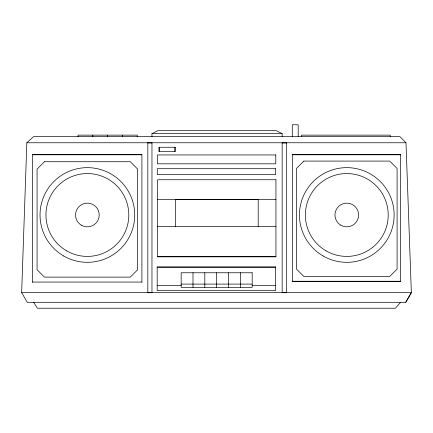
<?xml version="1.0" encoding="UTF-8"?>
<svg xmlns="http://www.w3.org/2000/svg" width="433" height="433" viewBox="0 0 433 433"><rect width="100%" height="100%" fill="white"/><g stroke="black" fill="none" stroke-linecap="round" stroke-linejoin="round"><path stroke-width="0.65" d="M21.65 292.556L26.835 142.766L33.617 136.612L399.859 136.612L405.997 142.766L411.35 292.638L405.775 302.304L27.23 302.304L21.65 292.556L411.345 292.556L405.775 302.304M400.595 302.304L395.383 308.226L37.362 308.226L33.698 302.304M151.967 136.612L151.967 133.651L157.888 130.696L276.238 130.696L282.159 133.651L282.159 136.612M151.967 133.651L282.159 133.651M26.835 142.766L405.997 142.766M147.832 142.955L151.967 142.955M282.159 142.955L286.462 142.955M32.345 154.787L141.91 154.787M292.383 154.787L400.498 154.787M157.59 199.407L275.94 199.407M175.343 199.505L258.187 199.505M157.59 226.67L275.94 226.67M157.59 256.645L275.94 256.645M157.179 267.302L275.534 267.302M292.383 281.25L400.498 281.25M32.345 282.062L141.91 282.062M181.156 284.091L252.168 284.091M157.179 285.477L181.156 285.477M252.168 285.477L275.534 285.477M390.241 136.612L390.241 135.134L301.476 135.134L301.476 136.612M298.191 136.612L298.191 124.774L292.275 124.774L292.275 136.612M286.462 142.766L286.462 292.746L282.159 292.746L282.159 142.766M258.187 199.407L258.187 226.768M240.331 272.768L240.331 287.317M228.5 272.768L228.5 287.317M216.662 272.768L216.662 287.317M204.825 272.768L204.825 287.317M192.994 272.768L192.994 287.317M175.343 199.407L175.343 226.768M174.981 147.258L174.981 151.61M159.176 147.258L159.176 151.61M151.967 142.766L151.967 292.746L147.832 292.746L147.832 142.766M141.91 282.246L141.91 154.597L32.345 154.597L32.345 282.246M137.218 136.612L137.218 135.134L78.043 135.134L78.043 136.612M122.425 135.134L122.425 136.612M107.633 135.134L107.633 136.612M92.835 135.134L92.835 136.612M44.464 161.726L37.07 169.114L37.07 269.732L44.464 277.12L130.284 277.12L137.672 269.732L137.672 169.114L130.284 161.726L44.464 161.726M303.879 161.081L296.491 168.469L296.491 269.088L303.879 276.476L389.7 276.476L397.093 269.088L397.093 168.469L389.7 161.081L303.879 161.081M175.094 147.258L159.063 147.258L159.063 151.61L175.094 151.61L175.094 147.258M400.498 154.597L292.383 154.597L292.383 281.439L400.498 281.439L400.498 154.597M275.783 154.944L157.428 154.944L157.428 163.815L275.783 163.815L275.783 154.944M275.626 168.702L157.271 168.702L157.271 174.613L275.626 174.613L275.626 168.702M275.94 179.749L157.59 179.749L157.59 256.829L275.94 256.829L275.94 179.749M275.534 266.869L157.179 266.869L157.179 290.538L275.534 290.538L275.534 266.869M252.168 272.768L181.156 272.768L181.156 287.317L252.168 287.317L252.168 272.768M63.7 255.984A47.343 47.343 0 0 0 134.712 214.984A47.343 47.343 0 0 0 63.7 173.985A47.343 47.343 0 0 0 63.7 255.984M323.121 255.984A47.343 47.343 0 0 0 394.133 214.984A47.343 47.343 0 0 0 323.121 173.985A47.343 47.343 0 0 0 323.121 255.984M326.081 250.859A41.422 41.422 0 0 0 388.217 214.984A41.422 41.422 0 0 0 326.081 179.11A41.422 41.422 0 0 0 326.081 250.859M66.66 250.859A41.422 41.422 0 0 0 128.796 214.984A41.422 41.422 0 0 0 66.66 179.11A41.422 41.422 0 0 0 66.66 250.859M340.874 225.236A11.837 11.837 0 0 0 358.627 214.984A11.837 11.837 0 0 0 340.874 204.733A11.837 11.837 0 0 0 340.874 225.236M81.453 225.236A11.837 11.837 0 0 0 99.206 214.984A11.837 11.837 0 0 0 81.453 204.733A11.837 11.837 0 0 0 81.453 225.236"/></g></svg>
